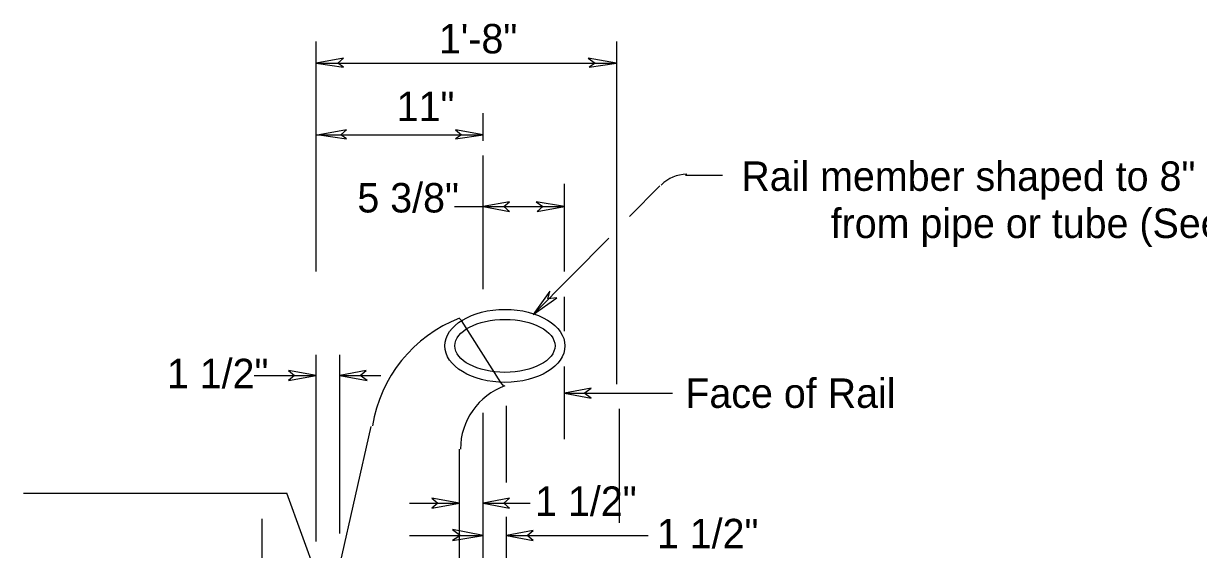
# Model space of a CAD drawing. Extents: x 499999.87 to 500002.82, y 499999.96 to 500001.79.
# Drawn here: x 500000.3442 to 500000.7367, y 500000.5606 to 500000.7364 of the extents above; entities that cross this region are included whole.
import ezdxf

# ---------------------------------------------------------------- set-up
doc = ezdxf.new("R2010")
doc.units = 0
doc.layers.add('1', color=7, linetype='Continuous')
doc.layers.add('5', color=7, linetype='Continuous')

msp = doc.modelspace()

# ---------------------------------------------------------------- linework, layer by layer
at = {"layer": '1'}
for p, q in [((500000.4904855643, 500000.6371391076), (500000.4898293963, 500000.6377952756)), ((500000.5036089239, 500000.61646981625), (500000.4904855643, 500000.6371391076)), ((500000.50459317584, 500000.6151574803), (500000.5036089239, 500000.61646981625)), ((500000.4498031496, 500000.5554461942), (500000.46030183724, 500000.6017060367)), ((500000.4898293963, 500000.5551181102), (500000.4898293963, 500000.594160105)), ((500000.4898293963, 500000.5551181102), (500000.4898293963, 500000.594160105))]:
    msp.add_line(p, q, dxfattribs=at)
for points in [[(500000.44192913384, 500000.72309711284), (500000.4511154856, 500000.7217847769), (500000.44914698164, 500000.72309711284), (500000.4511154856, 500000.7247375328)], [(500000.54232283466, 500000.72309711284), (500000.53280839894, 500000.7247375328), (500000.53510498686, 500000.72309711284), (500000.53313648293, 500000.7217847769)], [(500000.4429133858, 500000.69914698164), (500000.45209973754, 500000.6978346457), (500000.4501312336, 500000.69914698164), (500000.45209973754, 500000.7007874016)], [(500000.4977034121, 500000.69914698164), (500000.48851706035, 500000.7007874016), (500000.4904855643, 500000.69914698164), (500000.48851706035, 500000.6978346457)], [(500000.4977034121, 500000.6751968504), (500000.50656167977, 500000.67355643044), (500000.50459317584, 500000.6751968504), (500000.50656167977, 500000.6768372703)], [(500000.52493438317, 500000.6751968504), (500000.5154199475, 500000.6768372703), (500000.5177165354, 500000.6751968504), (500000.5157480315, 500000.67355643044)], [(500000.51443569554, 500000.63910761155), (500000.52230971126, 500000.64468503935), (500000.51935695537, 500000.64435695537), (500000.52001312334, 500000.6469816273)], [(500000.44192913384, 500000.61876640416), (500000.43274278217, 500000.62040682416), (500000.4347112861, 500000.61876640416), (500000.43274278217, 500000.6171259842)], [(500000.4498031496, 500000.61876640416), (500000.4589895013, 500000.6171259842), (500000.4566929134, 500000.61876640416), (500000.4586614173, 500000.62040682416)], [(500000.52493438317, 500000.6128608924), (500000.5337926509, 500000.61122047243), (500000.531496063, 500000.6128608924), (500000.5337926509, 500000.6145013123)], [(500000.4898293963, 500000.5761154856), (500000.48064304463, 500000.5777559055), (500000.48261154856, 500000.5761154856), (500000.48064304463, 500000.57447506563)], [(500000.4977034121, 500000.5761154856), (500000.50656167977, 500000.57447506563), (500000.50459317584, 500000.5761154856), (500000.50656167977, 500000.5777559055)], [(500000.4977034121, 500000.5652887139), (500000.4875328084, 500000.56725721783), (500000.4901574803, 500000.5652887139), (500000.4875328084, 500000.56364829396)], [(500000.5055774278, 500000.5652887139), (500000.51443569554, 500000.56364829396), (500000.5124671916, 500000.5652887139), (500000.51443569554, 500000.56692913384)]]:
    msp.add_lwpolyline(points, close=True, dxfattribs=at)
for centre, radius, start, end in [((500000.50677985523, 500000.5944539361), 0.04666108657730382, 111.27999166666667, 170.82683611111113), ((500000.5125842675, 500000.5941862642), 0.022424134842519882, 109.75932222222222, 180)]:
    msp.add_arc(centre, radius, start, end, dxfattribs=at)
for centre, major_axis, ratio in [((500000.5050033433, 500000.62866552896), (0.02006090452755906, 0), 0.6078755790866974), ((500000.5050050028, 500000.6286671885), (-0.016734259975380337, 2.0493557914949195e-18), 0.5293291717974826)]:
    msp.add_ellipse(centre, major_axis=major_axis, ratio=ratio, dxfattribs=at)
at = {"layer": '5'}
for p, q in [((500000.44192913384, 500000.6535433071), (500000.44192913384, 500000.73031496065)), ((500000.54232283466, 500000.73031496065), (500000.54232283466, 500000.61581364827)), ((500000.44192913384, 500000.72309711284), (500000.54232283466, 500000.72309711284)), ((500000.4977034121, 500000.6971784777), (500000.4977034121, 500000.7063648294)), ((500000.44192913384, 500000.69914698164), (500000.4977034121, 500000.69914698164)), ((500000.4977034121, 500000.64763779525), (500000.4977034121, 500000.69225721783)), ((500000.5652887139, 500000.68569553806), (500000.5777559055, 500000.68569553806)), ((500000.52493438317, 500000.6535433071), (500000.52493438317, 500000.68274278217)), ((500000.5567585302, 500000.6820866142), (500000.5465879265, 500000.6719160105)), ((500000.48818897636, 500000.6751968504), (500000.52493438317, 500000.6751968504)), ((500000.5396981627, 500000.6646981627), (500000.51443569554, 500000.63910761155)), ((500000.52493438317, 500000.6335301837), (500000.52493438317, 500000.64501312334)), ((500000.44192913384, 500000.56332020997), (500000.44192913384, 500000.625656168)), ((500000.4498031496, 500000.5659448819), (500000.4498031496, 500000.625656168)), ((500000.52493438317, 500000.59744094487), (500000.52493438317, 500000.6217191601)), ((500000.4212598425, 500000.61876640416), (500000.44192913384, 500000.61876640416)), ((500000.4498031496, 500000.61876640416), (500000.4635826772, 500000.61876640416)), ((500000.52493438317, 500000.6128608924), (500000.56102362205, 500000.6128608924)), ((500000.5055774278, 500000.5830052493), (500000.5055774278, 500000.6085958005)), ((500000.5433070866, 500000.56955380575), (500000.5433070866, 500000.60761154856)), ((500000.4977034121, 500000.5501968504), (500000.4977034121, 500000.6062992126)), ((500000.4432414698, 500000.5488845144), (500000.4320866142, 500000.57939632545)), ((500000.47309711284, 500000.5761154856), (500000.4898293963, 500000.5761154856)), ((500000.4977034121, 500000.5761154856), (500000.5134514436, 500000.5761154856)), ((500000.4238845144, 500000.5501968504), (500000.4238845144, 500000.5708661417)), ((500000.5055774278, 500000.49179790023), (500000.5055774278, 500000.5715223097)), ((500000.47309711284, 500000.5652887139), (500000.4977034121, 500000.5652887139)), ((500000.5055774278, 500000.5652887139), (500000.5528215223, 500000.5652887139))]:
    msp.add_line(p, q, dxfattribs=at)
msp.add_lwpolyline([(500000.344160105, 500000.57939632545), (500000.4320866142, 500000.57939632545)], dxfattribs=at)
msp.add_arc((500000.5657586844, 500000.6740282659), 0.011948917322834644, 90, 135.52483333333333, dxfattribs=at)

# ---------------------------------------------------------------- texts
for s, p in [('1\'-8" ', (500000.48293963255, 500000.7263779527)), ('11"', (500000.468832021, 500000.7037401575)), ('Rail member shaped to 8" x 4 7/8" ellipse', (500000.5839895013, 500000.6804461942)), ('5 3/8"', (500000.4557086614, 500000.67322834645)), ('from pipe or tube (See Table)', (500000.61384514434, 500000.6646981627)), ('1 1/2"', (500000.39206036745, 500000.6145013123)), ('Face of Rail', (500000.5652887139, 500000.60793963255)), ('1 1/2"', (500000.5150918635, 500000.57185039367)), ('1 1/2"', (500000.5557742782, 500000.56102362205))]:
    msp.add_text(s, height=0.00984251968503937, dxfattribs=at).set_placement(p)

doc.saveas('drawing.dxf')
